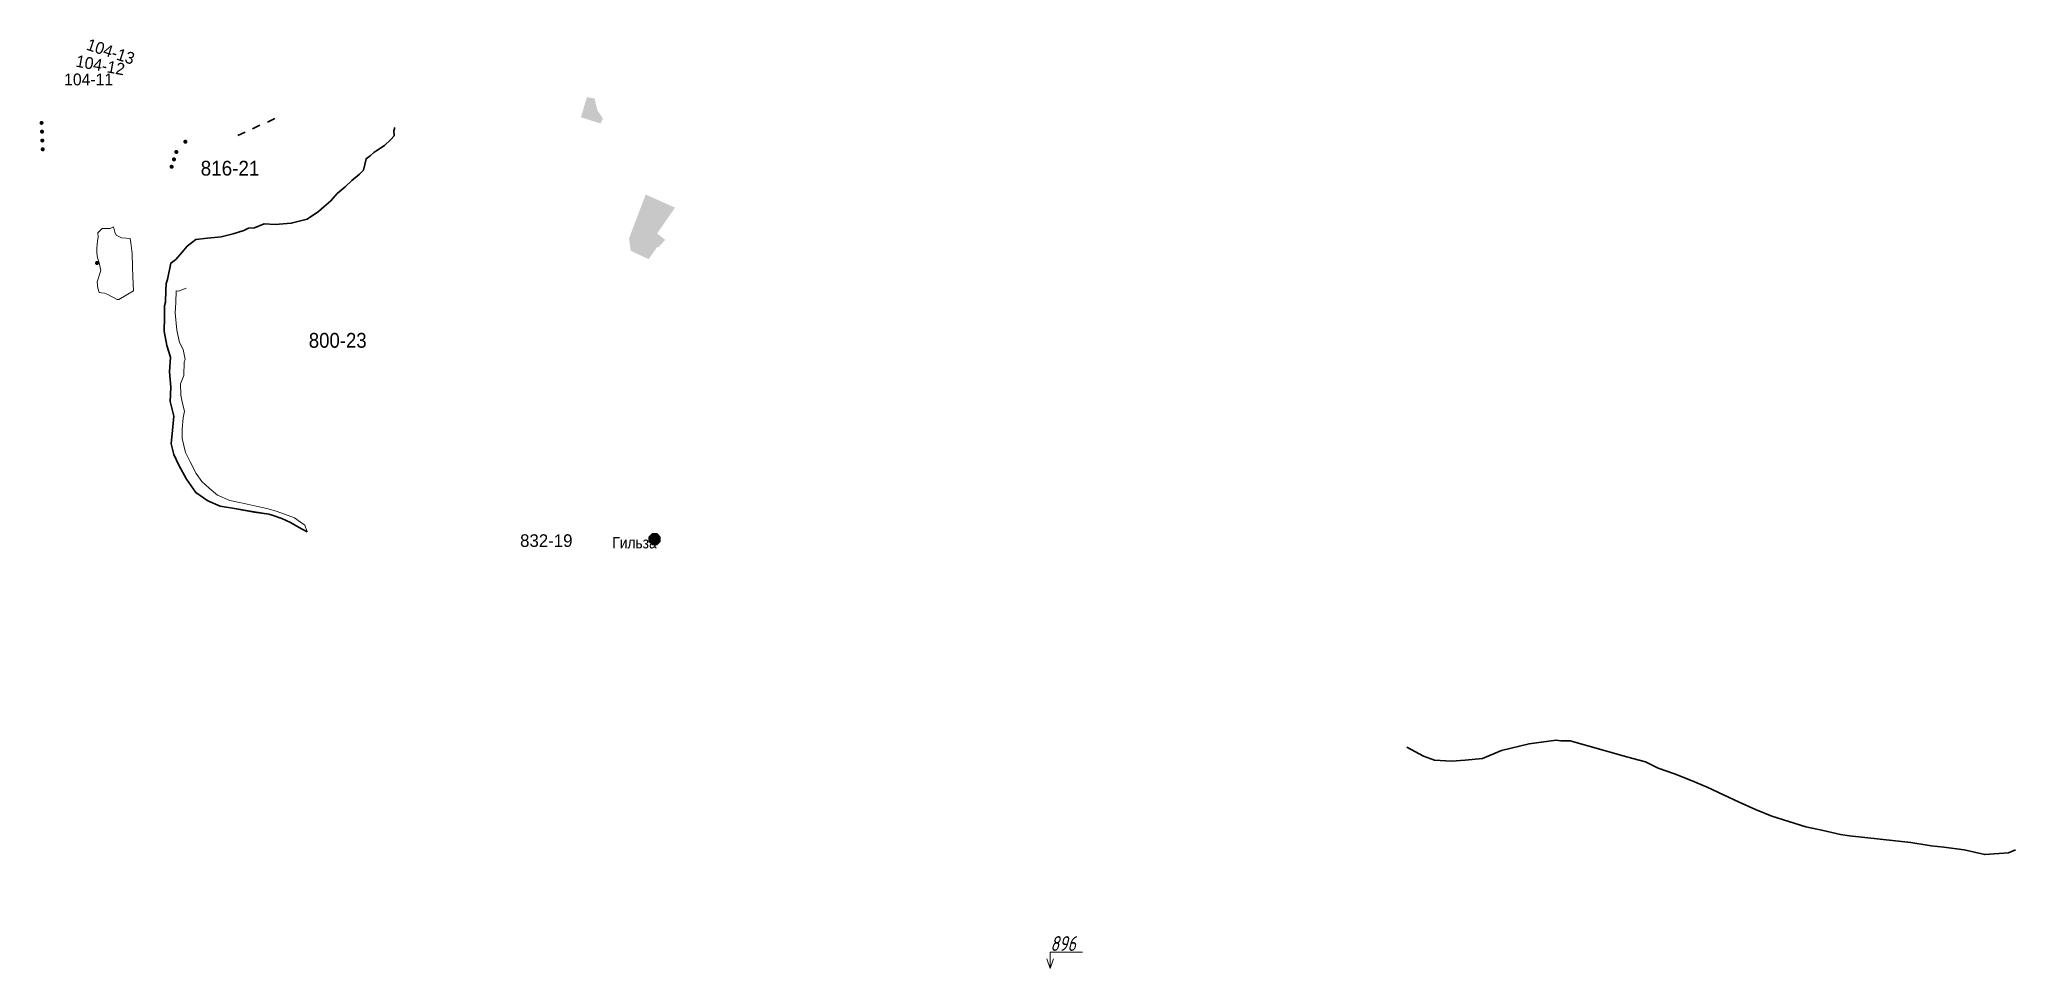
# Model space of a CAD drawing. Header units: millimetres. Extents: x 123134 to 124467, y 3073 to 3699.
import ezdxf

# ---------------------------------------------------------------- set-up
doc = ezdxf.new("R2010")
doc.units = ezdxf.units.MM
for name, color, linetype in [('!ОТМЕТКИ ГОРИЗОНТА', 7, 'Continuous'), ('ВГМ', 7, 'Continuous'), ('ВИ_Ожидаемое_11_10_26_str', 7, 'Continuous'), ('ВИ_Ожидаемое_20_10_26_str', 7, 'Continuous'), ('заходки', 7, 'Continuous'), ('Руда 2 дек', 7, 'Continuous'), ('труба', 7, 'Continuous')]:
    doc.layers.add(name, color=color, linetype=linetype)
doc.styles.add('style1', font='!Gost.ttf', dxfattribs={"height": 6.827042})
doc.styles.add('style2', font='', dxfattribs={"height": 6.826619})
doc.styles.get('style2').set_extended_font_data('GOST_type_A', italic=True)

msp = doc.modelspace()

# ---------------------------------------------------------------- hatches: boundary and pattern name
at = {"linetype": 'Continuous', "lineweight": 0, "true_color": 0xff0000}
h = msp.add_hatch(color=1, dxfattribs=at)
edge = h.paths.add_edge_path(flags=0)
edge.add_ellipse((123135.7, 3643.2), major_axis=(1.38, 0), ratio=1, start_angle=0, end_angle=360)
h = msp.add_hatch(color=1, dxfattribs=at)
edge = h.paths.add_edge_path(flags=0)
edge.add_ellipse((123136, 3637.3), major_axis=(1.38, 0), ratio=1, start_angle=0, end_angle=360)
h = msp.add_hatch(color=1, dxfattribs=at)
edge = h.paths.add_edge_path(flags=0)
edge.add_ellipse((123136.2, 3631.3), major_axis=(1.38, 0), ratio=1, start_angle=0, end_angle=360)
h = msp.add_hatch(color=1, dxfattribs=at)
edge = h.paths.add_edge_path(flags=0)
edge.add_ellipse((123136.5, 3625.4), major_axis=(1.38, 0), ratio=1, start_angle=0, end_angle=360)
at = {"linetype": 'Continuous', "lineweight": 0, "true_color": 0x0000ff}
h = msp.add_hatch(color=5, dxfattribs=at)
edge = h.paths.add_edge_path(flags=0)
edge.add_ellipse((123226.6, 3623.6), major_axis=(1.38, 0), ratio=1, start_angle=0, end_angle=360)
h = msp.add_hatch(color=5, dxfattribs=at)
edge = h.paths.add_edge_path(flags=0)
edge.add_ellipse((123232.7, 3630.5), major_axis=(1.38, 0), ratio=1, start_angle=0, end_angle=360)
h = msp.add_hatch(color=5, dxfattribs=at)
edge = h.paths.add_edge_path(flags=0)
edge.add_ellipse((123223.4, 3613.6), major_axis=(1.38, 0), ratio=1, start_angle=0, end_angle=360)
h = msp.add_hatch(color=5, dxfattribs=at)
edge = h.paths.add_edge_path(flags=0)
edge.add_ellipse((123225, 3618.6), major_axis=(1.38, 0), ratio=1, start_angle=0, end_angle=360)
at = {"linetype": 'Continuous', "lineweight": 0, "true_color": 0xff0000}
h = msp.add_hatch(color=1, dxfattribs=at)
edge = h.paths.add_edge_path(flags=0)
edge.add_ellipse((123173.1, 3548.7), major_axis=(1.38, 0), ratio=1, start_angle=0, end_angle=360)
at = {"layer": 'Руда 2 дек', "linetype": 'Continuous', "lineweight": 15, "true_color": 0xf09664}
msp.add_hatch(color=21, dxfattribs=at).paths.add_polyline_path([(123499.4, 3647), (123503.5, 3660.5), (123508.6, 3659.7), (123510.5, 3651.8), (123514.2, 3646.2), (123512.7, 3642.8)])
at = {"layer": 'Руда 2 дек', "linetype": 'Continuous', "lineweight": 15, "true_color": 0xffffaa}
msp.add_hatch(color=51, dxfattribs=at).paths.add_polyline_path([(123533, 3556.9), (123531.9, 3565.4), (123543.1, 3594.9), (123562.9, 3586), (123550.8, 3568.6), (123556.3, 3564.3), (123551.7, 3559.3), (123550.9, 3559.5), (123545.1, 3551.3)])
at = {"layer": 'труба', "linetype": 'Continuous', "lineweight": 0, "true_color": 0xff0000}
msp.add_hatch(color=1, dxfattribs=at).paths.add_polyline_path([(123547.4, 3366.6), (123550.8, 3366.6), (123553.2, 3364.1), (123553.2, 3360.7), (123550.8, 3358.3), (123547.4, 3358.3), (123544.9, 3360.7), (123544.9, 3364.1)])

# ---------------------------------------------------------------- linework, layer by layer
at = {"layer": '!ОТМЕТКИ ГОРИЗОНТА', "color": 7, "linetype": 'Continuous', "lineweight": 9}
for points in [[(123815.9, 3072.9), (123813.7, 3079.4)], [(123837.7, 3083.8), (123815.9, 3083.8), (123815.9, 3072.9)], [(123815.9, 3072.9), (123818.1, 3079.4)]]:
    msp.add_lwpolyline(points, dxfattribs=at)
at = {"layer": 'ВГМ', "color": 36, "linetype": 'Continuous', "lineweight": 0, "true_color": 0x804000}
msp.add_lwpolyline([(123186.6, 3524.1), (123180.4, 3527.4), (123178.2, 3528.3), (123176.1, 3528.6), (123174.5, 3528.8), (123173.6, 3531.7), (123173.3, 3536.1), (123175.7, 3543.6), (123174.5, 3548.9), (123173.4, 3552.2), (123173, 3555.5), (123173, 3558.9), (123173.4, 3563.4), (123173.8, 3566.4), (123173.6, 3569), (123176.6, 3571.9), (123182, 3572), (123184.3, 3573), (123185, 3569.6), (123185.9, 3567.4), (123189.6, 3565.6), (123192.7, 3565.4), (123195.5, 3565.2), (123195.8, 3562.4), (123196.7, 3555.2), (123197, 3545.9), (123197.3, 3539.7), (123197.8, 3530), (123187.9, 3524.1), (123186.6, 3524.1)], dxfattribs=at)
at = {"layer": 'ВИ_Ожидаемое_11_10_26_str', "color": 18, "linetype": 'Continuous', "lineweight": 30, "true_color": 0x010101}
msp.add_lwpolyline([(123314.7, 3367.4), (123309, 3370.5), (123303.6, 3373.7), (123297.8, 3376.4), (123291.1, 3378.6), (123289, 3379.2), (123279, 3380.7), (123265.7, 3383.2), (123256.1, 3384.8), (123247.8, 3388.3), (123239.7, 3393.8), (123233.5, 3402.9), (123228.2, 3412.4), (123225, 3419.5), (123223, 3426.8), (123224.1, 3436), (123225, 3445.4), (123222.4, 3455.3), (123222.9, 3465), (123222, 3475.2), (123222.6, 3485.2), (123220.2, 3493.1), (123218.3, 3502.7), (123218.6, 3511.9), (123218.6, 3519.9), (123219.2, 3522.3), (123219.5, 3530.2), (123219.7, 3534.9), (123220.7, 3537.6), (123222.9, 3548.6), (123226.2, 3551), (123230.6, 3556.1), (123233.9, 3560.1), (123239.8, 3564.5), (123247.5, 3565.4), (123256.8, 3566.4), (123264.9, 3568.3), (123272, 3570.7), (123275.2, 3572.1), (123279.4, 3572.5), (123285.9, 3575.2), (123293.2, 3574.7), (123304.1, 3575.5), (123314.7, 3578.3), (123322.4, 3583.5), (123326, 3586.6), (123330.7, 3590.6), (123335, 3595.5), (123340.5, 3600.1), (123345, 3604.3), (123350, 3608.7), (123352.9, 3611.4), (123354.5, 3619), (123357.2, 3621), (123359.8, 3623.2), (123361.8, 3624.5), (123366.9, 3627.9), (123371.3, 3632.1), (123373.4, 3634.4), (123373.2, 3637.9), (123373.9, 3640.1)], dxfattribs=at)
at = {"layer": 'ВИ_Ожидаемое_20_10_26_str', "color": 18, "linetype": 'Continuous', "lineweight": 30, "true_color": 0x010101}
msp.add_lwpolyline([(123314.7, 3367.4), (123309, 3370.6), (123303.6, 3373.7), (123297.8, 3376.4), (123291.1, 3378.7), (123289, 3379.2), (123279, 3380.8), (123265.7, 3383.2), (123256.1, 3384.8), (123247.8, 3388.3), (123239.7, 3393.8), (123233.5, 3402.9), (123228.2, 3412.4), (123225, 3419.5), (123223, 3426.8), (123224.1, 3436), (123225, 3445.4), (123222.4, 3455.3), (123222.9, 3465), (123222, 3475.3), (123222.6, 3485.3), (123220.2, 3493.1), (123218.3, 3502.8), (123218.6, 3511.9), (123218.6, 3519.9), (123219.2, 3522.3), (123219.5, 3530.3), (123219.7, 3534.9), (123220.7, 3537.6)], dxfattribs=at)
at = {"layer": 'ВИ_Ожидаемое_20_10_26_str', "color": 7, "linetype": 'Continuous', "lineweight": 9}
msp.add_lwpolyline([(123314.7, 3367.4), (123313.2, 3371.8), (123310.4, 3374), (123306.2, 3376.9), (123294.6, 3381.1), (123288.6, 3382.8), (123270.4, 3386.9), (123262.7, 3388.5), (123254.4, 3392.1), (123248.8, 3396.9), (123243.8, 3401.4), (123240, 3406.8), (123236, 3414.7), (123232.7, 3421), (123230.6, 3430.3), (123230.5, 3436.7), (123231.2, 3444.2), (123232.2, 3448.7), (123230.7, 3454), (123229.6, 3459.6), (123229.5, 3467.2), (123231.7, 3472.9), (123231.9, 3481.8), (123232.5, 3483.6), (123231.1, 3490.3), (123228.8, 3495.1), (123226.9, 3503.3), (123225.9, 3515.2), (123226.2, 3522.1), (123226.4, 3530), (123228.1, 3529.8), (123233.1, 3531.7), (123233.3, 3531.8)], dxfattribs=at)
at = {"layer": 'Руда 2 дек', "color": 20, "linetype": 'Continuous', "lineweight": 30, "true_color": 0xff5000}
for points in [[(123278, 3639.3), (123283, 3641.6)], [(123288, 3643.8), (123293, 3646.1)], [(123268, 3634.7), (123273, 3637)]]:
    msp.add_lwpolyline(points, dxfattribs=at)
at = {"layer": 'труба', "color": 6, "linetype": 'Continuous', "lineweight": 30}
msp.add_lwpolyline([(124466.9, 3153), (124462.2, 3150.9), (124446.1, 3149.7), (124432.3, 3152.9), (124418.5, 3154.6), (124410.1, 3155.5), (124407.3, 3156), (124396.2, 3157.8), (124354.9, 3162.4), (124348.9, 3163.3), (124337.1, 3166), (124325.5, 3168.5), (124314, 3171.9), (124302.6, 3175.7), (124291.6, 3180.2), (124280.6, 3185.1), (124269.9, 3190.1), (124259, 3195.1), (124247.8, 3199.8), (124236.8, 3204.2), (124226, 3207.9), (124217.3, 3212.2), (124208.9, 3214.5), (124202.2, 3216.2), (124166.6, 3226.5), (124160.3, 3226.5), (124157, 3226.8), (124138.8, 3224.4), (124120.2, 3219.9), (124107.4, 3214.4), (124095.8, 3213.3), (124086.6, 3212.7), (124075, 3213.3), (124067.7, 3216.1), (124056.4, 3222.2)], dxfattribs=at)

# ---------------------------------------------------------------- texts
at = {"layer": '!ОТМЕТКИ ГОРИЗОНТА', "color": 7, "linetype": 'Continuous', "lineweight": 0, "insert": (123816, 3084.7), "char_height": 10, "attachment_point": 7, "style": 'style2'}
msp.add_mtext('{\\W0.9604;896}', dxfattribs=at)
at = {"color": 5, "linetype": 'Continuous', "lineweight": 0, "true_color": 0x0000ff, "char_height": 10, "attachment_point": 7, "style": 'style1'}
for s, insert in [('\\W0.950936;\\Q0;816-21', (123243, 3607.5)), ('\\W0.937283;\\Q0;800-23', (123315.9, 3491.4))]:
    msp.add_mtext(s, dxfattribs=dict(at, insert=insert))
at = {"layer": 'ВГМ', "color": 36, "linetype": 'Continuous', "lineweight": 0, "true_color": 0x804000, "insert": (123458.4, 3357.1), "char_height": 8.5, "attachment_point": 7, "style": 'style1'}
msp.add_mtext('\\W0.998749;\\Q0;832-19', dxfattribs=at)
at = {"layer": 'заходки', "color": 5, "linetype": 'Continuous', "lineweight": 30, "true_color": 0x0000ff, "char_height": 8, "attachment_point": 7, "style": 'style1'}
for s, insert, rotation in [('\\W0.994746;\\Q0;104-13', (123165.3, 3692.6), 341.8453), ('\\W0.997122;\\Q0;104-12', (123158.3, 3681.1), 349.6304)]:
    msp.add_mtext(s, dxfattribs=dict(at, insert=insert, rotation=rotation))
at = {"layer": 'заходки', "color": 5, "linetype": 'Continuous', "lineweight": 30, "true_color": 0x0000ff, "insert": (123150.9, 3668.4), "char_height": 8, "attachment_point": 7, "style": 'style1'}
msp.add_mtext('\\W0.992878;\\Q0;104-11', dxfattribs=at)
at = {"layer": 'труба', "color": 1, "linetype": 'Continuous', "lineweight": 60, "insert": (123520.6, 3356.1), "char_height": 7.735, "attachment_point": 7, "style": 'style1'}
msp.add_mtext('\\W0.897001;\\Q0;Гильза', dxfattribs=at)

doc.saveas('drawing.dxf')
